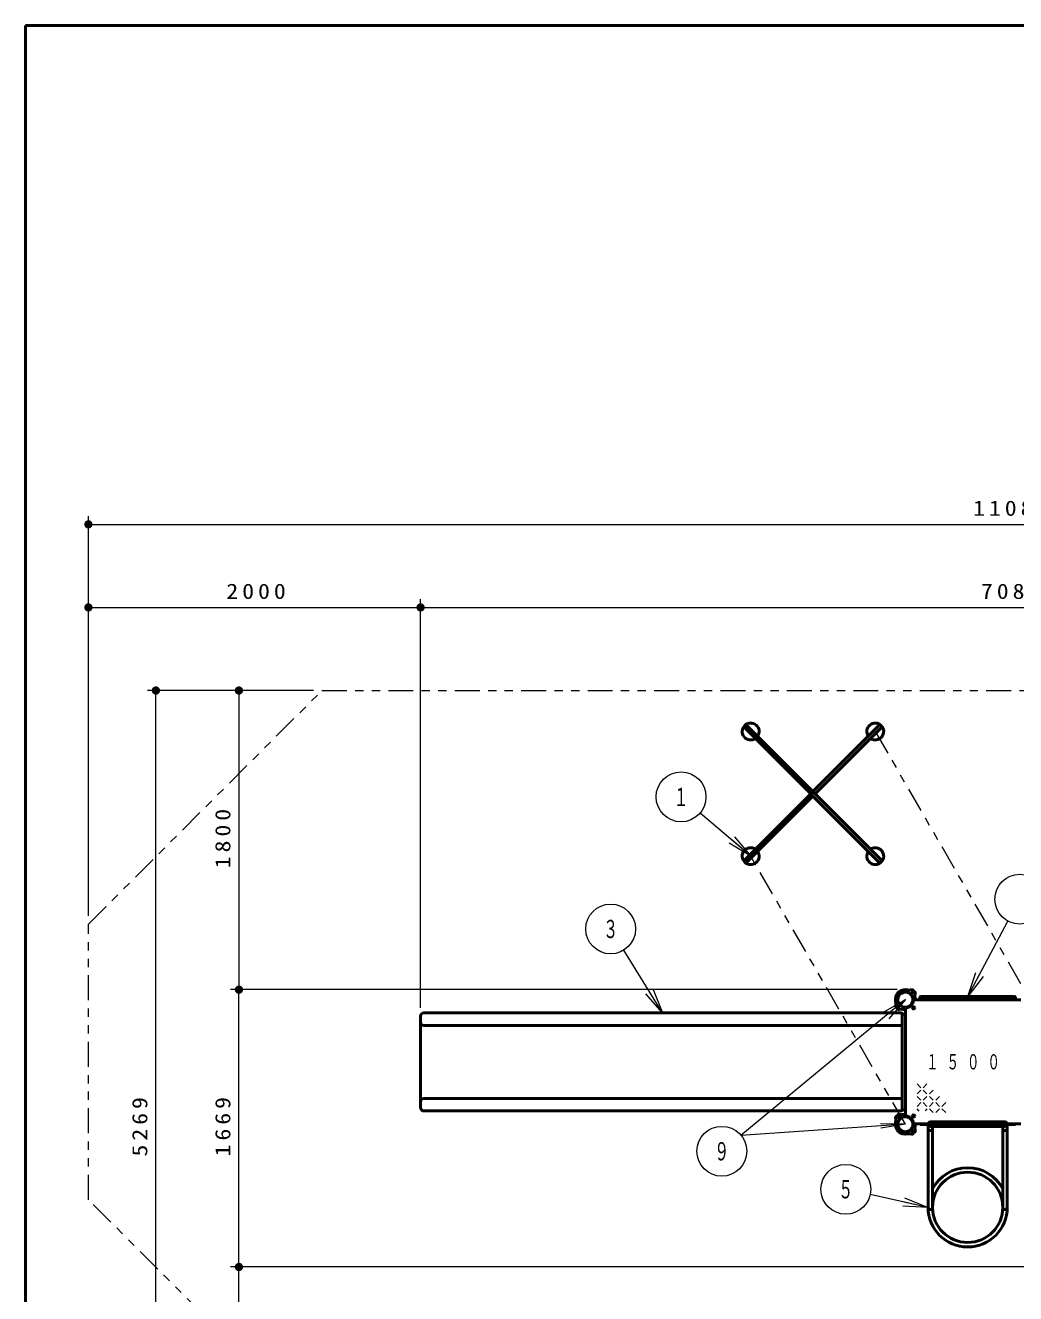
# Model space of a CAD drawing. Units: millimetres on the paper, scale 1:50. Extents: x -365 to 0, y -594 to 257.
# Drawn here: x -365 to -245.7, y 104.4 to 257 of the extents above; entities that cross this region are included whole.
import ezdxf
from ezdxf.enums import TextEntityAlignment as Align

# ---------------------------------------------------------------- set-up
doc = ezdxf.new("R2010")
doc.units = ezdxf.units.MM
doc.linetypes.add('USER3', pattern=[8, 3, -1, 1, -1, 1, -1])
doc.layers.add('LY_1', color=140, linetype='Continuous', lineweight=50)
doc.styles.add('ＭＳ ゴシック', font='')
doc.styles.get('ＭＳ ゴシック').set_extended_font_data('MS Gothic')

# ---------------------------------------------------------------- blocks, each defined once
blk = doc.blocks.new('filled_dot')
at = {"color": 0, "linetype": 'Continuous', "lineweight": -2, "const_width": 1.25}
blk.add_lwpolyline([(-0.625, 0, 1), (0.625, 0, 1)], format="xyb", close=True, dxfattribs=at)

msp = doc.modelspace()

# ---------------------------------------------------------------- linework, layer by layer
at = {"layer": 'LY_1', "color": 7}
for p, q in [((0, 257), (-365, 257)), ((-365, 257), (-365, 0))]:
    msp.add_line(p, q, dxfattribs=at)
at = {"layer": 'LY_1', "color": 7, "lineweight": 13}
for p, q in [((-357.405, 149.824), (-357.405, 197.947)), ((-357.405, 196.947), (-135.645, 196.947)), ((-357.405, 149.824), (-357.405, 187.947)), ((-317.405, 138.747), (-317.405, 187.947)), ((-317.405, 138.747), (-317.405, 187.947)), ((-357.405, 186.947), (-317.405, 186.947)), ((-317.405, 186.947), (-175.645, 186.947)), ((-330.283, 176.947), (-350.283, 176.947)), ((-349.283, 71.57), (-349.283, 176.947)), ((-330.283, 176.947), (-340.283, 176.947)), ((-339.283, 176.947), (-339.283, 140.947)), ((-277.655, 157.014), (-283.752, 162.198)), ((-277.655, 157.014), (-279.94, 158.958)), ((-279.617, 159.338), (-277.655, 157.014)), ((-277.655, 157.014), (-280.264, 158.577)), ((-251.525, 140.127), (-246.67, 149.19)), ((-288.255, 138.147), (-292.937, 145.698)), ((-251.525, 140.127), (-250.549, 143.008)), ((-251.525, 140.127), (-250.109, 142.771)), ((-249.668, 142.535), (-251.525, 140.127)), ((-260.025, 140.947), (-340.283, 140.947)), ((-339.283, 107.57), (-339.283, 140.947)), ((-288.255, 138.147), (-290.261, 140.433)), ((-288.255, 138.147), (-289.836, 140.697)), ((-289.411, 140.96), (-288.255, 138.147)), ((-259.025, 139.747), (-278.824, 123.405)), ((-261.657, 138.223), (-259.025, 139.747)), ((-259.025, 139.747), (-261.339, 137.837)), ((-259.025, 139.747), (-261.021, 137.452)), ((-257.173, 129.149), (-257.623, 129.599)), ((-257.173, 128.849), (-257.623, 128.399)), ((-256.423, 129.599), (-256.873, 129.149)), ((-256.423, 128.399), (-256.873, 128.849)), ((-255.673, 128.849), (-256.123, 128.399)), ((-257.173, 127.649), (-257.623, 128.099)), ((-257.173, 127.349), (-257.623, 126.899)), ((-256.423, 128.099), (-256.873, 127.649)), ((-256.423, 126.899), (-256.873, 127.349)), ((-255.673, 127.649), (-256.123, 128.099)), ((-255.673, 127.349), (-256.123, 126.899)), ((-254.923, 128.099), (-255.373, 127.649)), ((-254.923, 126.899), (-255.373, 127.349)), ((-254.173, 127.349), (-254.623, 126.899)), ((-257.356, 126.332), (-257.623, 126.599)), ((-256.423, 126.599), (-256.663, 126.36)), ((-255.673, 126.149), (-256.123, 126.599)), ((-254.923, 126.599), (-255.373, 126.149)), ((-254.173, 126.149), (-254.623, 126.599)), ((-259.025, 124.747), (-278.824, 123.405)), ((-259.025, 124.747), (-262.025, 124.806)), ((-259.025, 124.747), (-261.989, 124.284)), ((-256.297, 114.747), (-263.274, 116.274)), ((-256.297, 114.747), (-259.335, 114.9)), ((-256.297, 114.747), (-259.228, 115.388)), ((-259.121, 115.877), (-256.297, 114.747)), ((-227.025, 107.57), (-340.283, 107.57)), ((-339.283, 71.57), (-339.283, 107.57))]:
    msp.add_line(p, q, dxfattribs=at)
at = {"layer": 'LY_1'}
for p, q in [((-278.414, 172.646), (-278.287, 172.773)), ((-278.414, 172.505), (-262.165, 156.255)), ((-278.145, 172.773), (-261.896, 156.524)), ((-262.165, 172.773), (-270.155, 164.783)), ((-261.896, 172.505), (-269.886, 164.514)), ((-262.023, 172.773), (-261.896, 172.646)), ((-270.424, 164.514), (-278.414, 156.524)), ((-270.155, 164.246), (-278.145, 156.255)), ((-278.287, 156.255), (-278.414, 156.383)), ((-261.896, 156.383), (-262.023, 156.255)), ((-260.003, 140.442), (-260.006, 140.445)), ((-259.72, 140.725), (-259.723, 140.727)), ((-258.384, 140.431), (-258.05, 140.764)), ((-258.341, 140.389), (-258.008, 140.722)), ((-258.051, 140.822), (-258.166, 140.929)), ((-257.95, 140.721), (-257.843, 140.606)), ((-259.709, 139.105), (-260.042, 138.772)), ((-259.667, 139.063), (-260, 138.73)), ((-251.525, 139.717), (-257.933, 139.717)), ((-257.275, 140.027), (-257.275, 139.847)), ((-257.175, 140.127), (-245.875, 140.127)), ((-257.175, 139.747), (-245.875, 139.747)), ((-251.525, 139.717), (-245.118, 139.717)), ((-245.775, 140.027), (-245.775, 139.847)), ((-317.405, 126.747), (-317.405, 137.747)), ((-317.005, 138.147), (-259.505, 138.147)), ((-260.1, 138.773), (-260.199, 138.88)), ((-259.999, 138.672), (-259.893, 138.573)), ((-259.405, 126.447), (-259.405, 138.047)), ((-259.345, 137.997), (-259.085, 137.997)), ((-259.025, 137.937), (-259.025, 126.557)), ((-258.995, 132.247), (-258.995, 138.655)), ((-317.005, 136.647), (-259.505, 136.647)), ((-258.995, 132.247), (-258.995, 125.839)), ((-317.005, 127.847), (-259.505, 127.847)), ((-317.005, 126.347), (-259.505, 126.347)), ((-260.1, 125.721), (-260.199, 125.614)), ((-259.709, 125.389), (-260.042, 125.722)), ((-259.667, 125.431), (-260, 125.764)), ((-259.999, 125.822), (-259.893, 125.921)), ((-259.345, 126.497), (-259.085, 126.497)), ((-260.003, 124.052), (-260.006, 124.049)), ((-259.72, 123.769), (-259.723, 123.767)), ((-258.384, 124.063), (-258.05, 123.73)), ((-258.341, 124.105), (-258.008, 123.772)), ((-258.051, 123.672), (-258.166, 123.565)), ((-257.95, 123.773), (-257.843, 123.888)), ((-251.525, 124.777), (-257.933, 124.777)), ((-257.265, 124.715), (-257.265, 124.779)), ((-257.265, 124.779), (-256.295, 124.779)), ((-257.265, 124.715), (-256.295, 124.715)), ((-256.297, 114.747), (-256.297, 124.747)), ((-256.297, 123.987), (-255.753, 123.987)), ((-256.025, 125.019), (-251.525, 125.019)), ((-256.025, 124.475), (-251.525, 124.475)), ((-255.753, 114.747), (-255.753, 124.475)), ((-253.61, 124.475), (-251.525, 124.475)), ((-253.322, 125.019), (-251.525, 125.019)), ((-247.025, 125.019), (-251.525, 125.019)), ((-251.525, 124.777), (-245.118, 124.777)), ((-247.025, 124.475), (-251.525, 124.475)), ((-247.297, 114.747), (-247.297, 124.475)), ((-246.753, 123.987), (-247.297, 123.987)), ((-245.785, 124.779), (-246.755, 124.779)), ((-245.785, 124.715), (-246.755, 124.715)), ((-246.753, 114.747), (-246.753, 124.747)), ((-245.785, 124.715), (-245.785, 124.779))]:
    msp.add_line(p, q, dxfattribs=at)
at = {"layer": 'LY_1', "color": 7, "linetype": 'USER3', "lineweight": 13}
for p, q in [((-262.655, 172.014), (-244.025, 139.747)), ((-259.025, 124.747), (-277.655, 157.014))]:
    msp.add_line(p, q, dxfattribs=at)
msp.add_lwpolyline([(-198.616, 176.947), (-195.616, 173.947), (-160.968, 173.947), (-135.645, 148.624), (-135.645, 115.87), (-160.968, 90.547), (-182.484, 90.547), (-201.46, 71.57), (-241.59, 71.57), (-243.995, 73.975), (-268.414, 73.975), (-284.786, 90.347), (-332.083, 90.347), (-357.405, 115.67), (-357.405, 148.824), (-329.283, 176.947)], close=True, dxfattribs=at)
at = {"layer": 'LY_1', "color": 7, "lineweight": 13}
for centre in [(-286.038, 164.141), (-245.253, 151.834), (-294.518, 148.248), (-281.137, 121.495), (-266.205, 116.915)]:
    msp.add_circle(centre, 3, dxfattribs=at)
at = {"layer": 'LY_1'}
for centre, radius in [((-258.035, 138.757), 0.13), ((-258.035, 125.737), 0.13), ((-251.525, 114.747), 4.228)]:
    msp.add_circle(centre, radius, dxfattribs=at)
for centre, radius, start, end in [((-277.655, 172.014), 1.016, 325.77822, 304.22178), ((-278.343, 172.575), 0.1, 135, 225), ((-278.216, 172.703), 0.1, 45, 135), ((-262.655, 172.014), 1.016, 235.77822, 214.22178), ((-262.094, 172.703), 0.1, 45, 135), ((-261.967, 172.575), 0.1, 315, 45), ((-277.655, 157.014), 1.016, 55.77822, 34.22178), ((-262.655, 157.014), 1.016, 145.77822, 124.22178), ((-278.343, 156.453), 0.1, 135, 225), ((-278.216, 156.326), 0.1, 225, 315), ((-262.094, 156.326), 0.1, 225, 315), ((-261.967, 156.453), 0.1, 315, 45), ((-259.025, 139.747), 1.2, 135, 192.27281), ((-259.991, 140.459), 0.02, 143.62693, 225), ((-259.025, 139.747), 1.22, 135, 143.62693), ((-259.025, 139.747), 1.22, 126.37307, 135), ((-259.025, 139.747), 1.2, 77.72719, 135), ((-259.737, 140.713), 0.02, 45, 126.37307), ((-259.025, 139.747), 0.9, 49.27066, 135), ((-258.558, 141.897), 1, 257.72719, 287.54116), ((-258.412, 140.459), 0.04, 229.27066, 315), ((-258.226, 140.848), 0.1, 47, 107.54116), ((-258.079, 140.793), 0.04, 315, 47), ((-257.98, 140.694), 0.04, 43, 135), ((-256.876, 140.215), 1, 162.45884, 192.27281), ((-257.924, 140.546), 0.1, 342.45884, 43), ((-260.126, 138.948), 0.1, 162.45884, 223), ((-261.175, 139.279), 1, 342.45884, 12.27281), ((-259.025, 139.747), 0.9, 135, 220.72934), ((-259.738, 139.134), 0.04, 315, 40.72934), ((-259.639, 139.035), 0.04, 49.27066, 135), ((-259.025, 139.747), 0.9, 229.27066, 315), ((-259.025, 139.747), 1, 276.78718, 353.21282), ((-259.025, 139.747), 0.9, 315, 40.72934), ((-258.313, 140.36), 0.04, 135, 220.72934), ((-257.933, 139.617), 0.1, 90, 173.21282), ((-259.025, 139.747), 1.2, 358.56746, 12.27281), ((-257.175, 140.027), 0.1, 90, 180), ((-257.175, 139.847), 0.1, 180, 270), ((-245.875, 140.027), 0.1, 0, 90), ((-245.875, 139.847), 0.1, 270, 0), ((-317.005, 137.747), 0.4, 90, 180), ((-260.071, 138.8), 0.04, 223, 315), ((-259.972, 138.701), 0.04, 135, 227), ((-259.824, 138.646), 0.1, 227, 287.54116), ((-259.493, 137.597), 1, 77.72719, 107.54116), ((-259.505, 138.047), 0.1, 0, 90), ((-259.345, 137.937), 0.06, 90, 180), ((-259.025, 139.747), 1.2, 257.72719, 271.43254), ((-259.085, 137.937), 0.06, 0, 90), ((-258.895, 138.655), 0.1, 96.78718, 180), ((-317.005, 137.047), 0.4, 180, 270), ((-259.505, 136.747), 0.1, 270, 0), ((-317.005, 127.447), 0.4, 90, 180), ((-317.005, 126.747), 0.4, 180, 270), ((-259.505, 127.747), 0.1, 0, 90), ((-260.126, 125.546), 0.1, 137, 197.54116), ((-261.175, 125.215), 1, 347.72719, 17.54116), ((-260.071, 125.694), 0.04, 45, 137), ((-259.972, 125.793), 0.04, 133, 225), ((-259.025, 124.747), 0.9, 139.27066, 225), ((-259.824, 125.848), 0.1, 72.45884, 133), ((-259.493, 126.897), 1, 252.45884, 282.27281), ((-259.738, 125.36), 0.04, 319.27066, 45), ((-259.639, 125.459), 0.04, 225, 310.72934), ((-259.025, 124.747), 0.9, 45, 130.72934), ((-259.505, 126.447), 0.1, 270, 0), ((-259.345, 126.557), 0.06, 180, 270), ((-259.025, 124.747), 1.2, 88.56746, 102.27281), ((-259.085, 126.557), 0.06, 270, 0), ((-258.895, 125.839), 0.1, 180, 263.21282), ((-259.025, 124.747), 1, 6.78718, 83.21282), ((-259.025, 124.747), 0.9, 319.27066, 45), ((-259.025, 124.747), 1.2, 167.72719, 225), ((-259.991, 124.035), 0.02, 135, 216.37307), ((-259.025, 124.747), 1.22, 216.37307, 225), ((-259.025, 124.747), 1.22, 225, 233.62693), ((-259.025, 124.747), 1.2, 225, 282.27281), ((-259.737, 123.781), 0.02, 233.62693, 315), ((-259.025, 124.747), 0.9, 225, 310.72934), ((-258.412, 124.035), 0.04, 45, 130.72934), ((-258.313, 124.134), 0.04, 139.27066, 225), ((-258.079, 123.701), 0.04, 313, 45), ((-257.933, 124.877), 0.1, 186.78718, 270), ((-257.98, 123.8), 0.04, 225, 317), ((-256.876, 124.279), 1, 167.72719, 197.54116), ((-259.025, 124.747), 1.2, 347.72719, 1.43254), ((-257.924, 123.948), 0.1, 317, 17.54116), ((-256.025, 124.747), 0.272, 90, 270), ((-247.025, 124.747), 0.272, 270, 90), ((-258.558, 122.597), 1, 72.45884, 102.27281), ((-258.226, 123.646), 0.1, 252.45884, 313), ((-251.525, 114.747), 4.772, 27.62496, 152.37504), ((-251.525, 114.747), 4.772, 180, 0), ((-256.025, 114.747), 0.272, 180, 0), ((-247.025, 114.747), 0.272, 180, 0)]:
    msp.add_arc(centre, radius, start, end, dxfattribs=at)

# ---------------------------------------------------------------- block references
at = {"layer": 'LY_1', "color": 7, "lineweight": 13, "xscale": 0.4, "yscale": 0.4}
for p in [(-357.405, 196.947), (-357.405, 186.947), (-317.405, 186.947)]:
    msp.add_blockref('filled_dot', p, dxfattribs=at)
for p, rotation in [((-317.405, 186.947), 180), ((-349.283, 176.947), 270), ((-339.283, 176.947), 270), ((-339.283, 140.947), 270), ((-339.283, 140.947), 90), ((-339.283, 107.57), 270), ((-339.283, 107.57), 90)]:
    msp.add_blockref('filled_dot', p, dxfattribs=dict(at, rotation=rotation))

# ---------------------------------------------------------------- texts
at = {"layer": 'LY_1', "color": 7, "style": 'ＭＳ ゴシック', "width": 0.6}
for s, p in [('１', (-286.038, 164.141)), ('３', (-294.518, 148.248)), ('９', (-281.137, 121.495)), ('５', (-266.205, 116.915))]:
    msp.add_text(s, height=2.199, dxfattribs=at).set_placement(p, align=Align.MIDDLE_CENTER)
at = {"layer": 'LY_1', "color": 7, "char_height": 1.833, "style": 'ＭＳ ゴシック'}
for s, insert, attachment_point in [('\\T1.33;\\W1.15;11088', (-246.104, 197.947), 8), ('\\T1.33;\\W1.15;2000', (-336.982, 187.947), 8), ('\\T1.33;\\W1.15;7088', (-246.116, 187.947), 8), ('\\T1.64;\\W0.6;１５００', (-256.525, 132.247), 4)]:
    msp.add_mtext(s, dxfattribs=dict(at, insert=insert, attachment_point=attachment_point))
at = {"layer": 'LY_1', "color": 7, "char_height": 1.833, "attachment_point": 8, "rotation": 90, "style": 'ＭＳ ゴシック'}
for s, insert in [('\\T1.33;\\W1.15;1800', (-340.283, 159.368)), ('\\T1.33;\\W1.15;5269', (-350.283, 124.675)), ('\\T1.33;\\W1.15;1669', (-340.283, 124.686))]:
    msp.add_mtext(s, dxfattribs=dict(at, insert=insert))

doc.saveas('drawing.dxf')
